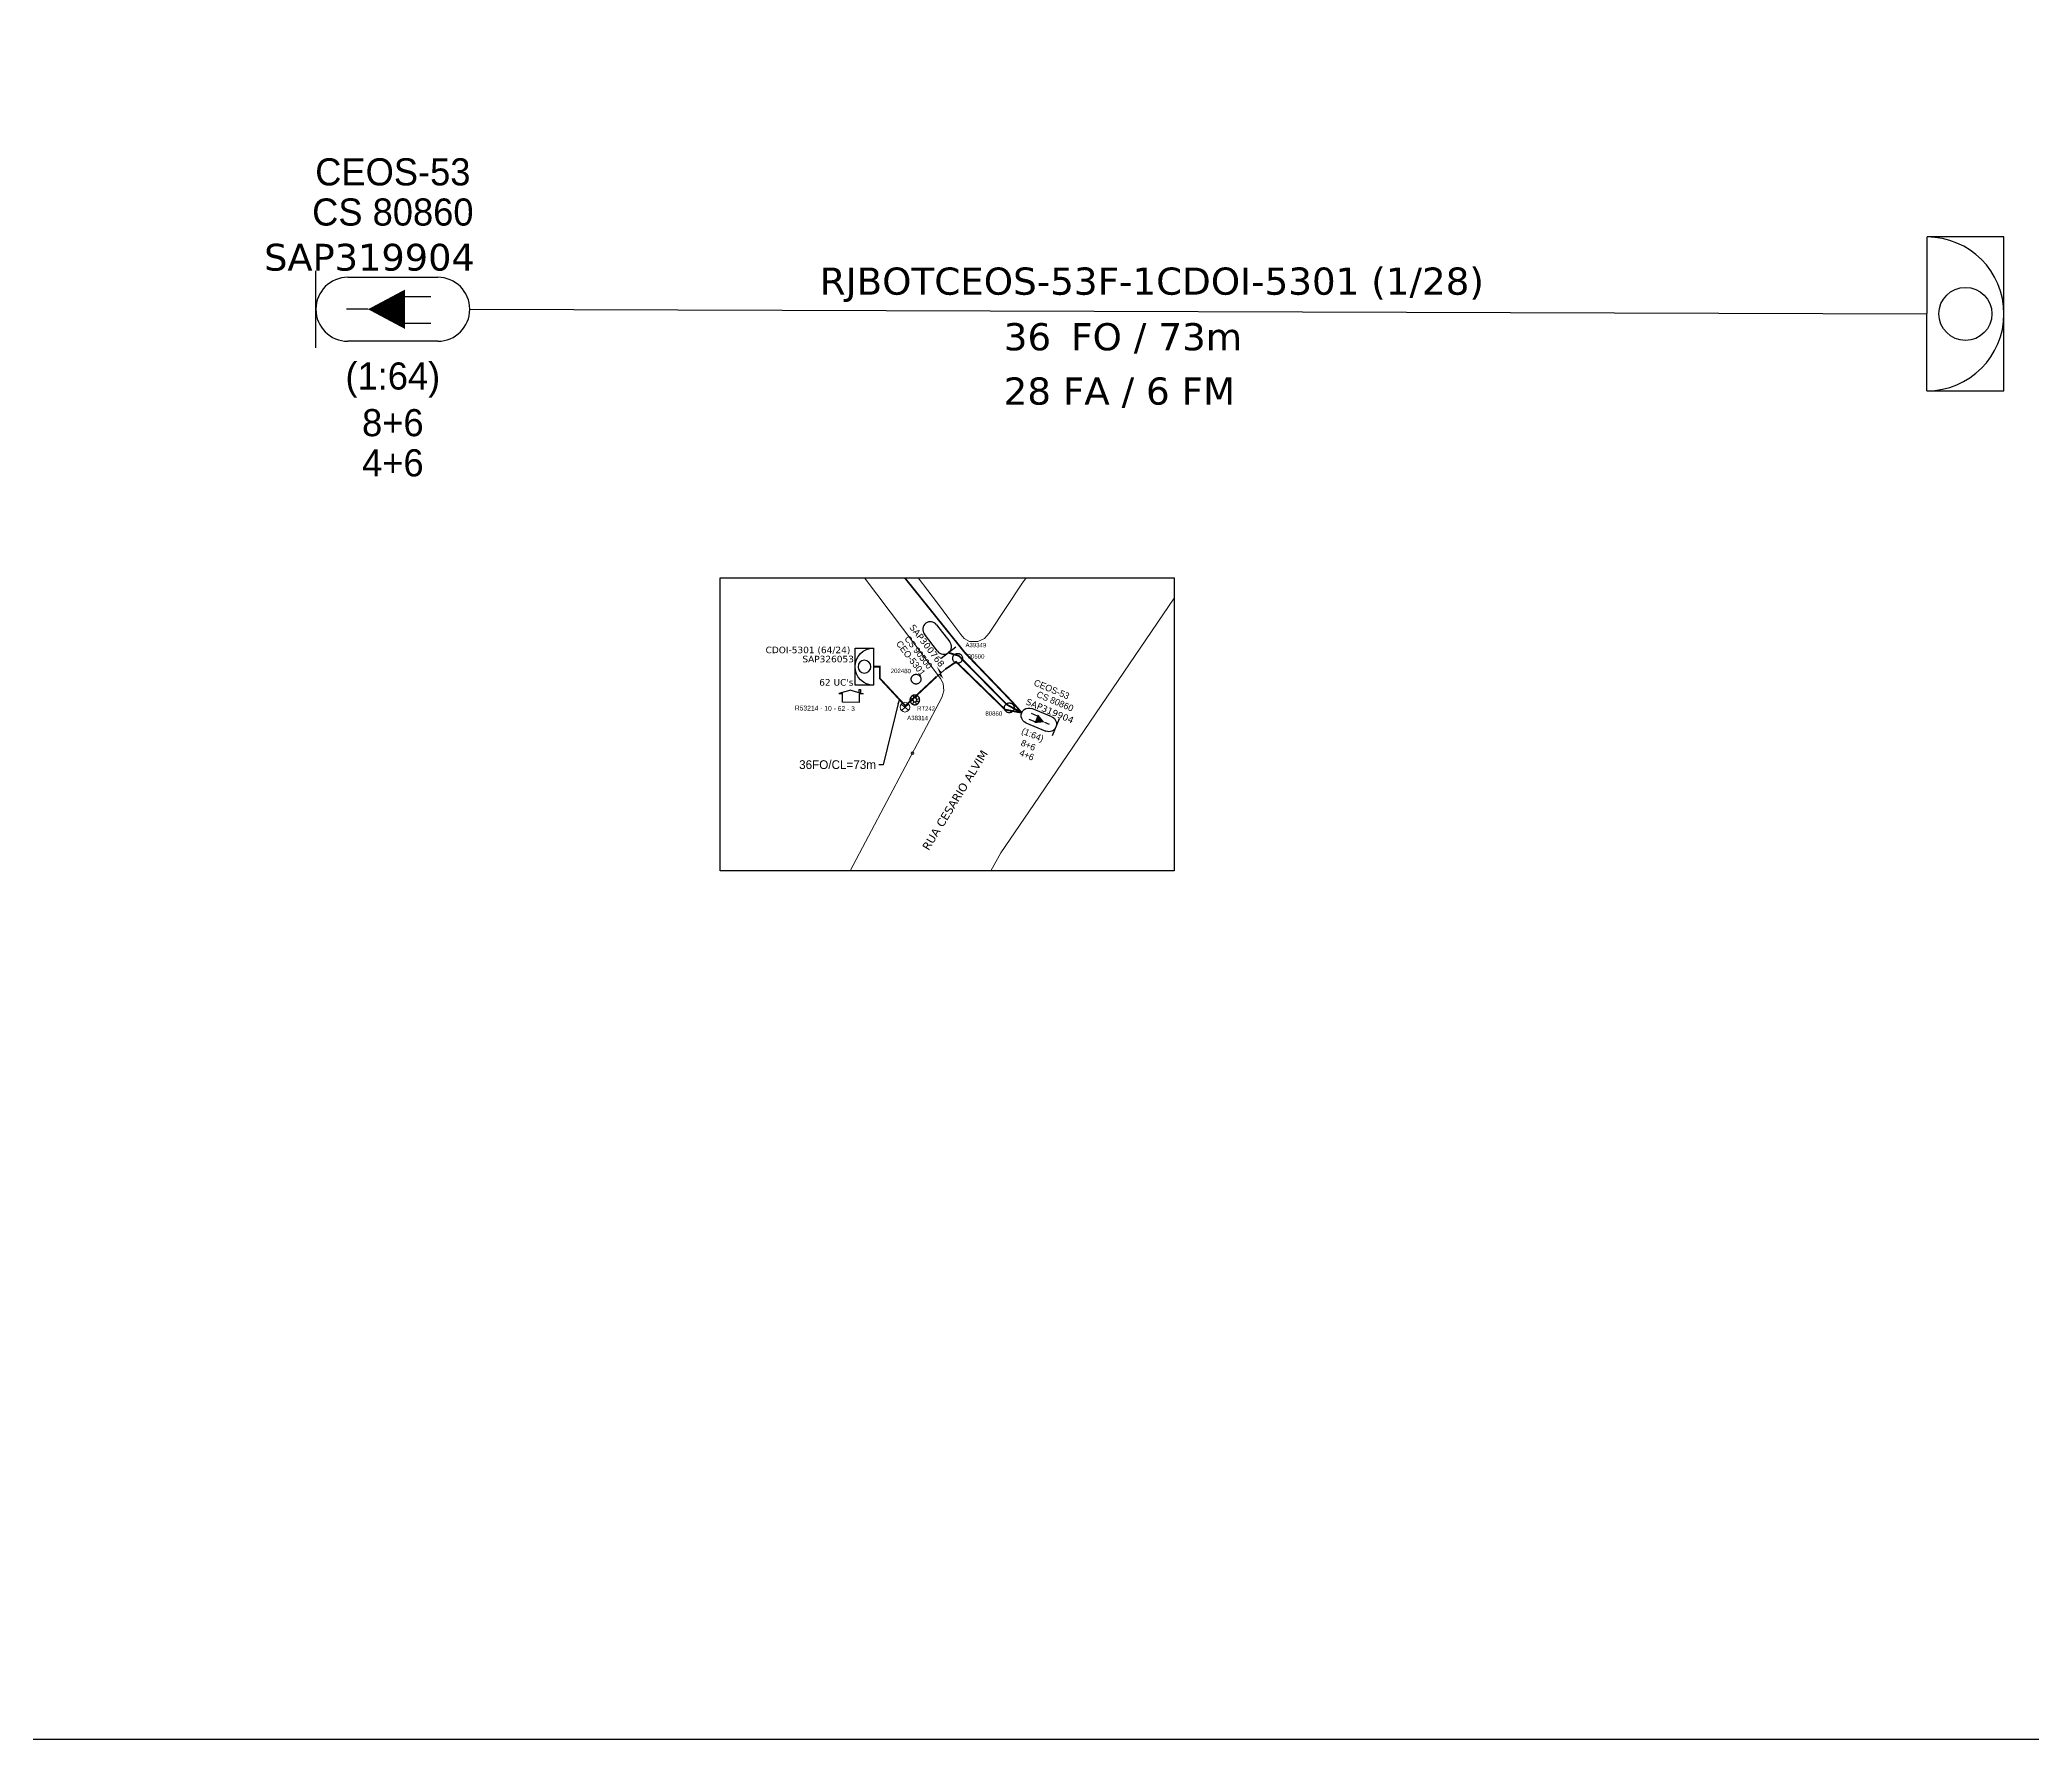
# Model space of a CAD drawing. Header units: millimetres. Extents: x -10773 to 6440, y -2806 to -787.
# Drawn here: x 5744 to 6200.5, y -1683.9 to -1294.6 of the extents above; entities that cross this region are included whole.
import ezdxf
from ezdxf.enums import TextEntityAlignment as Align

# ---------------------------------------------------------------- set-up
doc = ezdxf.new("R2010")
doc.units = ezdxf.units.MM
doc.linetypes.add('DIVIDE', pattern=[1.25, 0.5, -0.25, 0, -0.25, 0, -0.25])
doc.linetypes.add('PHANTOM2', pattern=[1.25, 0.625, -0.125, 0.125, -0.125, 0.125, -0.125])
for name, color, linetype in [('CD a instalar', 1, 'Continuous'), ('CDO_INTERIOR', 1, 'Continuous'), ('CDOI', 1, 'Continuous'), ('CEO', 1, 'Continuous'), ('CEOS', 1, 'Continuous'), ('GIR_LV_EDIFICIOS', 7, 'Continuous'), ('label_cabos', 7, 'Continuous'), ('LEGENDAS_INFRAESTRUTURAS', 7, 'Continuous'), ('NOS_DE_INFRAESTRUTURA', 7, 'Continuous'), ('SUBIDA_LATERAL', 5, 'Continuous')]:
    doc.layers.add(name, color=color, linetype=linetype)
for name, color, linetype, lineweight in [('MUB_DIVISA', 7, 'Continuous', 0), ('MUB_QUADRAS', 7, 'Continuous', 0), ('Postes', 1, 'Continuous', 0), ('Texto_Cabos', 1, 'Continuous', 20)]:
    doc.layers.add(name, color=color, linetype=linetype, lineweight=lineweight)
doc.styles.add('siredit', font='verdana.ttf')
doc.styles.add('Style-font000', font='font000.shx')
doc.linetypes.add('FENCELINE1', pattern='A,0.25,-0.1,[133,ltypeshp.shx,S=0.1,R=0,X=-0.1,Y=0],-0.1,1', length=1.45)
doc.dimstyles.new('ISO-25', dxfattribs={"dimtxt": 2.5, "dimasz": 2.5, "dimexe": 1.25, "dimexo": 0.625, "dimtad": 1, "dimtxsty": 'Standard', "dimcen": 2.5, "dimadec": 0, "dimazin": 0, "dimtfac": 1, "dimtmove": 0, "dimatfit": 3, "dimfxl": 1, "dimarcsym": 0})

# ---------------------------------------------------------------- blocks, each defined once
blk = doc.blocks.new('DV')
at = {"linetype": 'Continuous'}
blk.add_circle((0, 0), 0.00000275, dxfattribs=at)
blk = doc.blocks.new('MHMZ')
at = {"linetype": 'PHANTOM2'}
blk.add_circle((0, 0), 0.0000101, dxfattribs=at)
blk = doc.blocks.new('PTPT')
at = {"layer": 'Postes', "color": 1, "linetype": 'PHANTOM2'}
for points in [[(-0.0000079, 0.0000104), (0.0000075, -0.000002)], [(0.000007, 0.0000109), (-0.0000074, -0.0000025)]]:
    blk.add_lwpolyline(points, dxfattribs=at)
at = {"layer": 'Postes', "color": 1}
blk.add_circle((-0.0000002, 0.0000042), 0.00000987, dxfattribs=at)
blk = doc.blocks.new('RTRT')
at = {"color": 0}
for p, q in [((-0.000003, 0.0000027), (-0.0000072, 0.0000069)), ((-0.0000001, 0.0000038), (-0.0000001, 0.0000098)), ((0.0000027, 0.0000027), (0.0000069, 0.0000069)), ((-0.0000041, -0.0000002), (-0.0000101, -0.0000002)), ((-0.000003, -0.000003), (-0.0000072, -0.0000072)), ((-0.0000001, -0.0000042), (-0.0000001, -0.0000102)), ((0.0000027, -0.000003), (0.0000069, -0.0000072)), ((0.0000039, -0.0000002), (0.0000099, -0.0000002))]:
    blk.add_line(p, q, dxfattribs=at)
for points in [[(0.0000099, -0.0000002, 0), (0.0000099, 0.0000003, 0), (0.0000098, 0.0000008, 0), (0.0000098, 0.0000013, 0), (0.0000097, 0.0000018, 0), (0.0000096, 0.0000023, 0), (0.0000094, 0.0000027, 0), (0.0000093, 0.0000032, 0), (0.0000091, 0.0000037, 0), (0.0000089, 0.0000041, 0), (0.0000087, 0.0000045, 0), (0.0000085, 0.000005, 0), (0.0000082, 0.0000054, 0), (0.0000079, 0.0000058, 0), (0.0000076, 0.0000062, 0), (0.0000073, 0.0000065, 0), (0.0000069, 0.0000069, 0), (0.0000066, 0.0000072, 0), (0.0000062, 0.0000076, 0), (0.0000058, 0.0000079, 0), (0.0000054, 0.0000081, 0), (0.000005, 0.0000084, 0), (0.0000046, 0.0000087, 0), (0.0000042, 0.0000089, 0), (0.0000037, 0.0000091, 0), (0.0000032, 0.0000092, 0), (0.0000028, 0.0000094, 0), (0.0000023, 0.0000095, 0), (0.0000018, 0.0000096, 0), (0.0000013, 0.0000097, 0), (0.0000009, 0.0000098, 0), (0.0000004, 0.0000098, 0), (-0.0000001, 0.0000098, 0), (-0.0000006, 0.0000098, 0), (-0.0000011, 0.0000098, 0), (-0.0000016, 0.0000097, 0), (-0.0000021, 0.0000096, 0), (-0.0000026, 0.0000095, 0), (-0.000003, 0.0000094, 0), (-0.0000035, 0.0000092, 0), (-0.000004, 0.0000091, 0), (-0.0000044, 0.0000089, 0), (-0.0000048, 0.0000087, 0), (-0.0000053, 0.0000084, 0), (-0.0000057, 0.0000081, 0), (-0.0000061, 0.0000079, 0), (-0.0000065, 0.0000076, 0), (-0.0000068, 0.0000072, 0), (-0.0000072, 0.0000069, 0), (-0.0000075, 0.0000065, 0), (-0.0000079, 0.0000062, 0), (-0.0000082, 0.0000058, 0), (-0.0000084, 0.0000054, 0), (-0.0000087, 0.000005, 0), (-0.0000089, 0.0000045, 0), (-0.0000092, 0.0000041, 0), (-0.0000094, 0.0000037, 0), (-0.0000095, 0.0000032, 0), (-0.0000097, 0.0000027, 0), (-0.0000098, 0.0000023, 0), (-0.0000099, 0.0000018, 0), (-0.00001, 0.0000013, 0), (-0.0000101, 0.0000008, 0), (-0.0000101, 0.0000003, 0), (-0.0000101, -0.0000002, 0), (-0.0000101, -0.0000007, 0), (-0.0000101, -0.0000011, 0), (-0.00001, -0.0000016, 0), (-0.0000099, -0.0000021, 0), (-0.0000098, -0.0000026, 0), (-0.0000097, -0.0000031, 0), (-0.0000095, -0.0000035, 0), (-0.0000094, -0.000004, 0), (-0.0000092, -0.0000044, 0), (-0.0000089, -0.0000049, 0), (-0.0000087, -0.0000053, 0), (-0.0000084, -0.0000057, 0), (-0.0000082, -0.0000061, 0), (-0.0000079, -0.0000065, 0), (-0.0000075, -0.0000069, 0), (-0.0000072, -0.0000072, 0), (-0.0000068, -0.0000076, 0), (-0.0000065, -0.0000079, 0), (-0.0000061, -0.0000082, 0), (-0.0000057, -0.0000085, 0), (-0.0000053, -0.0000087, 0), (-0.0000048, -0.000009, 0), (-0.0000044, -0.0000092, 0), (-0.000004, -0.0000094, 0), (-0.0000035, -0.0000096, 0), (-0.000003, -0.0000097, 0), (-0.0000026, -0.0000099, 0), (-0.0000021, -0.00001, 0), (-0.0000016, -0.0000101, 0), (-0.0000011, -0.0000101, 0), (-0.0000006, -0.0000102, 0), (-0.0000001, -0.0000102, 0), (0.0000004, -0.0000102, 0), (0.0000009, -0.0000101, 0), (0.0000013, -0.0000101, 0), (0.0000018, -0.00001, 0), (0.0000023, -0.0000099, 0), (0.0000028, -0.0000097, 0), (0.0000032, -0.0000096, 0), (0.0000037, -0.0000094, 0), (0.0000042, -0.0000092, 0), (0.0000046, -0.000009, 0), (0.000005, -0.0000087, 0), (0.0000054, -0.0000085, 0), (0.0000058, -0.0000082, 0), (0.0000062, -0.0000079, 0), (0.0000066, -0.0000076, 0), (0.0000069, -0.0000072, 0), (0.0000073, -0.0000069, 0), (0.0000076, -0.0000065, 0), (0.0000079, -0.0000061, 0), (0.0000082, -0.0000057, 0), (0.0000085, -0.0000053, 0), (0.0000087, -0.0000049, 0), (0.0000089, -0.0000044, 0), (0.0000091, -0.000004, 0), (0.0000093, -0.0000035, 0), (0.0000094, -0.0000031, 0), (0.0000096, -0.0000026, 0), (0.0000097, -0.0000021, 0), (0.0000098, -0.0000016, 0), (0.0000098, -0.0000011, 0), (0.0000099, -0.0000007, 0), (0.0000099, -0.0000002, 0)], [(0.0000039, -0.0000002, 0), (0.0000039, 0, 0), (0.0000039, 0.0000002, 0), (0.0000038, 0.0000004, 0), (0.0000038, 0.0000006, 0), (0.0000038, 0.0000008, 0), (0.0000037, 0.000001, 0), (0.0000036, 0.0000012, 0), (0.0000036, 0.0000014, 0), (0.0000035, 0.0000015, 0), (0.0000034, 0.0000017, 0), (0.0000033, 0.0000019, 0), (0.0000032, 0.0000021, 0), (0.0000031, 0.0000022, 0), (0.000003, 0.0000024, 0), (0.0000028, 0.0000025, 0), (0.0000027, 0.0000027, 0), (0.0000026, 0.0000028, 0), (0.0000024, 0.0000029, 0), (0.0000023, 0.000003, 0), (0.0000021, 0.0000032, 0), (0.0000019, 0.0000033, 0), (0.0000018, 0.0000034, 0), (0.0000016, 0.0000035, 0), (0.0000014, 0.0000035, 0), (0.0000012, 0.0000036, 0), (0.000001, 0.0000037, 0), (0.0000008, 0.0000037, 0), (0.0000007, 0.0000038, 0), (0.0000005, 0.0000038, 0), (0.0000003, 0.0000038, 0), (0.0000001, 0.0000038, 0), (-0.0000001, 0.0000038, 0), (-0.0000003, 0.0000038, 0), (-0.0000005, 0.0000038, 0), (-0.0000007, 0.0000038, 0), (-0.0000009, 0.0000038, 0), (-0.0000011, 0.0000037, 0), (-0.0000013, 0.0000037, 0), (-0.0000015, 0.0000036, 0), (-0.0000017, 0.0000035, 0), (-0.0000018, 0.0000035, 0), (-0.000002, 0.0000034, 0), (-0.0000022, 0.0000033, 0), (-0.0000023, 0.0000032, 0), (-0.0000025, 0.000003, 0), (-0.0000027, 0.0000029, 0), (-0.0000028, 0.0000028, 0), (-0.000003, 0.0000027, 0), (-0.0000031, 0.0000025, 0), (-0.0000032, 0.0000024, 0), (-0.0000033, 0.0000022, 0), (-0.0000034, 0.0000021, 0), (-0.0000036, 0.0000019, 0), (-0.0000037, 0.0000017, 0), (-0.0000037, 0.0000015, 0), (-0.0000038, 0.0000014, 0), (-0.0000039, 0.0000012, 0), (-0.000004, 0.000001, 0), (-0.000004, 0.0000008, 0), (-0.000004, 0.0000006, 0), (-0.0000041, 0.0000004, 0), (-0.0000041, 0.0000002, 0), (-0.0000041, 0, 0), (-0.0000041, -0.0000002, 0), (-0.0000041, -0.0000004, 0), (-0.0000041, -0.0000006, 0), (-0.0000041, -0.0000008, 0), (-0.000004, -0.0000009, 0), (-0.000004, -0.0000011, 0), (-0.000004, -0.0000013, 0), (-0.0000039, -0.0000015, 0), (-0.0000038, -0.0000017, 0), (-0.0000037, -0.0000019, 0), (-0.0000037, -0.0000021, 0), (-0.0000036, -0.0000022, 0), (-0.0000034, -0.0000024, 0), (-0.0000033, -0.0000025, 0), (-0.0000032, -0.0000027, 0), (-0.0000031, -0.0000029, 0), (-0.000003, -0.000003, 0), (-0.0000028, -0.0000031, 0), (-0.0000027, -0.0000033, 0), (-0.0000025, -0.0000034, 0), (-0.0000023, -0.0000035, 0), (-0.0000022, -0.0000036, 0), (-0.000002, -0.0000037, 0), (-0.0000018, -0.0000038, 0), (-0.0000017, -0.0000039, 0), (-0.0000015, -0.0000039, 0), (-0.0000013, -0.000004, 0), (-0.0000011, -0.000004, 0), (-0.0000009, -0.0000041, 0), (-0.0000007, -0.0000041, 0), (-0.0000005, -0.0000041, 0), (-0.0000003, -0.0000042, 0), (-0.0000001, -0.0000042, 0), (0.0000001, -0.0000042, 0), (0.0000003, -0.0000041, 0), (0.0000005, -0.0000041, 0), (0.0000007, -0.0000041, 0), (0.0000008, -0.000004, 0), (0.000001, -0.000004, 0), (0.0000012, -0.0000039, 0), (0.0000014, -0.0000039, 0), (0.0000016, -0.0000038, 0), (0.0000018, -0.0000037, 0), (0.0000019, -0.0000036, 0), (0.0000021, -0.0000035, 0), (0.0000023, -0.0000034, 0), (0.0000024, -0.0000033, 0), (0.0000026, -0.0000031, 0), (0.0000027, -0.000003, 0), (0.0000028, -0.0000029, 0), (0.000003, -0.0000027, 0), (0.0000031, -0.0000025, 0), (0.0000032, -0.0000024, 0), (0.0000033, -0.0000022, 0), (0.0000034, -0.0000021, 0), (0.0000035, -0.0000019, 0), (0.0000036, -0.0000017, 0), (0.0000036, -0.0000015, 0), (0.0000037, -0.0000013, 0), (0.0000038, -0.0000011, 0), (0.0000038, -0.0000009, 0), (0.0000038, -0.0000008, 0), (0.0000039, -0.0000006, 0), (0.0000039, -0.0000004, 0), (0.0000039, -0.0000002, 0)]]:
    blk.add_polyline3d(points, dxfattribs=at)
blk = doc.blocks.new('LVLV')
for p, q in [((0, 0.0000254), (-0.0000251, 0.000018)), ((-0.0000251, 0.000018), (-0.0000173, 0.000018)), ((-0.0000172, 0), (-0.0000172, 0.0000179)), ((0.0000172, 0), (-0.0000172, 0)), ((0, 0.0000254), (0.0000251, 0.000018)), ((0.0000169, 0.0000264), (0.0000195, 0.0000264)), ((0.0000169, 0.0000205), (0.0000169, 0.0000264)), ((0.0000251, 0.000018), (0.0000172, 0.000018)), ((0.0000172, 0.000018), (0.0000172, 0)), ((0.0000195, 0.0000264), (0.0000195, 0.0000198))]:
    blk.add_line(p, q)
blk = doc.blocks.new('ceos')
at = {"layer": 'CEOS'}
for p, q in [((1.77, 1.77), (6.73, 1.77)), ((6.73, -1.77), (1.77, -1.77))]:
    blk.add_line(p, q, dxfattribs=at)
for points in [[(0, -2.13), (0, 2.13)], [(2.88, 0), (1.69, 0)], [(4.84, 0.7), (6.34, 0.7)], [(4.84, -0.77), (6.34, -0.77)]]:
    blk.add_lwpolyline(points, dxfattribs=at)
blk.add_lwpolyline([(2.88, 0, 0, 2.18, 0), (4.93, 0, 2.18, 2.18, 0)], format="xyseb", dxfattribs=at)
for centre, start, end in [((1.77, 0), 90, 270), ((6.73, 0), 270, 90)]:
    blk.add_arc(centre, 1.77, start, end, dxfattribs=at)
at = {"layer": 'CEOS', "style": 'siredit', "flags": 1}
for tag, height, p in [('ID', 0.887, (4.25, 9.07)), ('COORX', 0.739, (4.25, -1.77)), ('COORY', 0.739, (4.25, -1.77))]:
    blk.add_attdef(tag, text='', height=height, dxfattribs=at).set_placement(p, align=Align.MIDDLE_CENTER)
at = {"layer": 'CEOS'}
for tag, height, style, p in [('LOCAL?', 1.5, 'Style-font000', (4.25, 5.37)), ('NOME?', 1.5, 'Style-font000', (4.25, 7.59)), ('TIPO?', 1.48, 'siredit', (4.25, 2.88))]:
    blk.add_attdef(tag, text='', height=height, dxfattribs=dict(at, style=style)).set_placement(p, align=Align.MIDDLE_CENTER)
at = {"layer": 'CEOS', "style": 'Style-font000'}
for tag, p in [('RACIO_SPLITAGEM', (4.25, -2.94)), ('FIBRAS_FUSIONADAS', (4.25, -5.51)), ('FIBRAS_RESERVA', (4.25, -7.73))]:
    blk.add_attdef(tag, text='', height=1.5, dxfattribs=at).set_placement(p, align=Align.TOP_CENTER)
blk = doc.blocks.new('CDO_INTERIOR')
at = {"layer": 'CDOI'}
for p, q in [((4.22, 8.36), (-0.03, 8.36)), ((4.22, -0.14), (4.22, 8.36)), ((-0.03, -0.14), (4.22, -0.14))]:
    blk.add_line(p, q, dxfattribs=at)
blk.add_lwpolyline([(-0.03, -0.14), (-0.03, 8.36)], dxfattribs=at)
blk.add_circle((2.09, 4.11), 1.47, dxfattribs=at)
blk.add_arc((-0.03, 4.11), 4.25, 269.9724, 89.9724, dxfattribs=at)
at = {"layer": 'CDOI', "flags": 1}
for tag, height, style, p in [('ID', 1.5, 'siredit', (-0.03, 18.1)), ('FIBRAS_FUSIONADAS', 1.5, 'Style-font000', (-0.03, 13.6)), ('FIBRAS_RESERVA', 1.5, 'Style-font000', (-0.03, 11.1)), ('COORX', 1, 'siredit', (-0.03, 4.11)), ('COORY', 1, 'siredit', (-0.03, 4.11))]:
    blk.add_attdef(tag, text='', height=height, rotation=359.9724, dxfattribs=dict(at, style=style)).set_placement(p, align=Align.MIDDLE_LEFT)
at = {"layer": 'CDOI', "style": 'siredit'}
for tag, height, p in [('Nº_UCs', 1.5, (-0.03, 16.1)), ('TIPO_CDO', 1.5, (7.22, 5.69)), ('CDO', 1.5, (7.22, 7.69)), ('SPLITER_32_1', 1.3, (27.43, 7.68)), ('SPLITER_32_2', 1.3, (27.43, 5.68)), ('SPLITER_32_4', 1, (7.22, -0.31)), ('NºRAISER', 1, (7.22, 3.69)), ('NºPP', 1, (7.22, 1.69)), ('SPLITER_32_3', 1.3, (27.43, 3.68)), ('SPLITER_4/8_1', 1.3, (27.43, 1.68)), ('SPLITER_4/8_2', 1.3, (27.43, -0.32)), ('SPLITER_4/8_4', 1.3, (27.43, -4.32)), ('SPLITER_4/8_3', 1.3, (27.43, -2.32))]:
    blk.add_attdef(tag, text='', height=height, rotation=359.9724, dxfattribs=at).set_placement(p, align=Align.MIDDLE_LEFT)
blk = doc.blocks.new('ceo')
at = {"layer": 'CEO'}
for p, q in [((1.77, 1.77), (6.73, 1.77)), ((6.73, -1.77), (1.77, -1.77))]:
    blk.add_line(p, q, dxfattribs=at)
blk.add_lwpolyline([(0, -2.13), (0, 2.13)], dxfattribs=at)
for centre, start, end in [((1.77, 0), 90, 270), ((6.73, 0), 270, 90)]:
    blk.add_arc(centre, 1.77, start, end, dxfattribs=at)
at = {"layer": 'CEO', "style": 'siredit', "flags": 1}
for tag, height, p in [('ID', 0.887, (4.25, 9.07)), ('COORX', 0.739, (4.25, -1.77)), ('COORY', 0.739, (4.25, -1.77))]:
    blk.add_attdef(tag, text='', height=height, dxfattribs=at).set_placement(p, align=Align.MIDDLE_CENTER)
at = {"layer": 'CEO'}
for tag, height, style, p in [('LOCAL?', 1.5, 'Style-font000', (4.25, 5.37)), ('NOME?', 1.5, 'Style-font000', (4.25, 7.59)), ('TIPO?', 1.48, 'siredit', (4.25, 2.88))]:
    blk.add_attdef(tag, text='', height=height, dxfattribs=dict(at, style=style)).set_placement(p, align=Align.MIDDLE_CENTER)
at = {"layer": 'CEO', "style": 'Style-font000'}
blk.add_attdef('FIBRAS_RESERVA', text='', height=1.5, dxfattribs=at).set_placement((4.25, -2.94), align=Align.TOP_CENTER)

msp = doc.modelspace()

# ---------------------------------------------------------------- linework, layer by layer
msp.add_lwpolyline([(5200.3, -1683.88), (6439.53, -1683.88), (6439.53, -787.03), (5200.3, -787.03)], close=True)
at = {"linetype": 'Continuous'}
msp.add_lwpolyline([(5899.85, -1417.8), (6003.88, -1417.8), (6003.88, -1484.92), (5899.85, -1484.92)], close=True, dxfattribs=at)
at = {"layer": 'CD a instalar', "color": 0}
msp.add_lwpolyline([(5842.52, -1356.29), (5842.52, -1356.29), (6176.37, -1357.35)], dxfattribs=at)
at = {"layer": 'CD a instalar', "const_width": 0.4}
for points in [[(5968.98, -1448.73), (5968.98, -1448.73), (5968.98, -1448.73), (5966.75, -1446.2), (5955.98, -1435), (5942.16, -1417.8)], [(5968.98, -1448.73), (5965.18, -1448.02), (5953.93, -1437.06), (5951.47, -1438.76), (5951.47, -1438.76), (5951.47, -1438.76)], [(5968.98, -1448.73), (5965.57, -1446.87), (5954.54, -1435.68), (5952.17, -1434.97), (5952.17, -1434.97), (5952.17, -1434.97)], [(5949.43, -1440.49), (5942.31, -1447.14), (5936.45, -1440.84), (5936.45, -1438.18), (5935.06, -1438.18), (5935.06, -1438.18), (5935.06, -1438.18)]]:
    msp.add_lwpolyline(points, dxfattribs=at)
at = {"layer": 'CDOI', "color": 7}
for p, q in [((6194.01, -1339.73), (6176.38, -1339.72)), ((6193.99, -1374.99), (6194.01, -1339.73)), ((6176.36, -1374.98), (6193.99, -1374.99))]:
    msp.add_line(p, q, dxfattribs=at)
msp.add_lwpolyline([(6176.36, -1374.98), (6176.38, -1339.72)], dxfattribs=at)
msp.add_circle((6185.18, -1357.35), 6.08, dxfattribs=at)
msp.add_arc((6176.37, -1357.35), 17.63, 269.9724, 89.9724, dxfattribs=at)
at = {"layer": 'CEOS', "color": 5}
for p, q in [((5814.6, -1348.96), (5835.18, -1348.96)), ((5835.18, -1363.63), (5814.6, -1363.63))]:
    msp.add_line(p, q, dxfattribs=at)
for points in [[(5807.27, -1365.14), (5807.27, -1347.45)], [(5827.33, -1353.38), (5833.58, -1353.38)], [(5819.21, -1356.29), (5814.26, -1356.29)], [(5827.33, -1359.49), (5833.58, -1359.49)]]:
    msp.add_lwpolyline(points, dxfattribs=at)
msp.add_lwpolyline([(5819.21, -1356.29, 0, 9.06, 0), (5827.71, -1356.29, 9.06, 9.06, 0)], format="xyseb", dxfattribs=at)
for centre, start, end in [((5814.6, -1356.29), 90, 270), ((5835.18, -1356.29), 270, 90)]:
    msp.add_arc(centre, 7.34, start, end, dxfattribs=at)
at = {"layer": 'MUB_QUADRAS', "linetype": 'Continuous'}
for points in [[(5932.97, -1417.8), (5950.36, -1440.92), (5950.95, -1442.02), (5951.15, -1443.68), (5950.7, -1445.2), (5929.68, -1484.92)], [(5969.96, -1417.8), (5969.16, -1418.98), (5961.54, -1430.46), (5960.42, -1431.74), (5958.9, -1432.41), (5957.01, -1432.37), (5955.76, -1431.73), (5955.05, -1430.8), (5952.3, -1427.12), (5949.65, -1423.64), (5945.28, -1417.8)], [(5961.9, -1484.92), (5964.21, -1480.84), (5971.75, -1469.73), (6003.88, -1422.49)]]:
    msp.add_lwpolyline(points, dxfattribs=at)
at = {"layer": 'SUBIDA_LATERAL', "linetype": 'DIVIDE', "ltscale": 50000, "const_width": 0.25}
msp.add_lwpolyline([(5949.43, -1440.49), (5950.09, -1439.92), (5950.67, -1440.47), (5949.97, -1438.87), (5950.53, -1439.56), (5951.47, -1438.76)], dxfattribs=at)

# ---------------------------------------------------------------- block references
at = {"layer": 'CDO_INTERIOR', "linetype": 'DIVIDE'}
ref = msp.add_blockref('CDO_INTERIOR', (5935.03, -1442.29), dxfattribs=dict(at, xscale=-1))
ref.add_attrib('Nº_UCs', "62 UC's", dxfattribs={"layer": 'CDOI', "height": 1.5, "rotation": 0.0276, "style": 'siredit'}).set_placement((5922.58, -1441.77), align=Align.MIDDLE_LEFT)
ref.add_attrib('CDO', 'CDOI-5301 (64/24)', dxfattribs={"layer": 'CDOI', "height": 1.5, "rotation": 0.0276, "style": 'siredit'}).set_placement((5910.29, -1434.34), align=Align.MIDDLE_LEFT)
ref.add_attrib('TIPO_CDO', 'SAP326053', dxfattribs={"layer": 'CDOI', "height": 1.5, "rotation": 0.0276, "style": 'siredit'}).set_placement((5918.72, -1436.43), align=Align.MIDDLE_LEFT)
at = {"layer": 'CEO', "linetype": 'DIVIDE'}
ref = msp.add_blockref('ceo', (5952.17, -1434.97), dxfattribs=dict(at, rotation=127.5428268679116))
ref.add_attrib('NOME?', 'CEO-5301', dxfattribs={"height": 1.499, "rotation": 307.5428, "style": 'Style-font000'}).set_placement((5943.56, -1436.23), align=Align.MIDDLE_CENTER)
ref.add_attrib('LOCAL?', 'CS 90500', dxfattribs={"height": 1.499, "rotation": 307.5428, "style": 'Style-font000'}).set_placement((5945.32, -1434.88), align=Align.MIDDLE_CENTER)
ref.add_attrib('TIPO?', 'SAP300768', dxfattribs={"height": 1.478, "rotation": 307.5428, "style": 'siredit'}).set_placement((5947.29, -1433.35), align=Align.MIDDLE_CENTER)
at = {"layer": 'CEOS', "linetype": 'FENCELINE1'}
ref = msp.add_blockref('ceos', (5976.82, -1452), dxfattribs=dict(at, xscale=-1, rotation=337.3171667217701))
ref.add_attrib('NOME?', 'CEOS-53', dxfattribs={"height": 1.499, "rotation": 337.3172, "style": 'Style-font000'}).set_placement((5975.83, -1443.36), align=Align.MIDDLE_CENTER)
ref.add_attrib('LOCAL?', 'CS 80860', dxfattribs={"height": 1.499, "rotation": 337.3172, "style": 'Style-font000'}).set_placement((5976.62, -1446.1), align=Align.MIDDLE_CENTER)
ref.add_attrib('TIPO?', 'SAP319904    ', dxfattribs={"height": 1.4783, "rotation": 337.3172, "style": 'siredit'}).set_placement((5976.62, -1448.8), align=Align.MIDDLE_CENTER)
ref.add_attrib('RACIO_SPLITAGEM', '(1:64)', dxfattribs={"height": 1.499, "rotation": 337.3172, "style": 'Style-font000'}).set_placement((5971.77, -1453.07), align=Align.TOP_CENTER)
ref.add_attrib('FIBRAS_FUSIONADAS', '8+6', dxfattribs={"height": 1.499, "rotation": 337.3172, "style": 'Style-font000'}).set_placement((5970.77, -1455.45), align=Align.TOP_CENTER)
ref.add_attrib('FIBRAS_RESERVA', '  4+6', dxfattribs={"height": 1.499, "rotation": 337.3172, "style": 'Style-font000'}).set_placement((5969.92, -1457.5), align=Align.TOP_CENTER)
at = {"layer": 'GIR_LV_EDIFICIOS', "color": 0, "xscale": 111319.4907932736, "yscale": 111319.4907932736, "zscale": 111319.4907932736, "rotation": 359.2968600967173}
msp.add_blockref('LVLV', (5929.81, -1446.35), dxfattribs=at)
at = {"layer": 'MUB_DIVISA', "xscale": 111319.4907932736, "yscale": 111319.4907932736, "zscale": 111319.4907932736, "rotation": 359.2968285517996}
msp.add_blockref('DV', (5943.94, -1457.98), dxfattribs=at)
msp.add_blockref('DV', (5943.94, -1457.98), dxfattribs=at)
at = {"layer": 'NOS_DE_INFRAESTRUTURA', "color": 5, "xscale": 111319.4907932736, "yscale": 111319.4907932736, "zscale": 111319.4907932736}
for p, rotation in [((5954.28, -1436.26), 359.296795916005), ((5944.77, -1441.03), 359.2968306097633), ((5966.12, -1447.6), 359.2967474081751)]:
    msp.add_blockref('MHMZ', p, dxfattribs=dict(at, rotation=rotation))
at = {"layer": 'NOS_DE_INFRAESTRUTURA', "color": 1, "xscale": 111319.4907932736, "yscale": 111319.4907932736, "zscale": 111319.4907932736}
for name, p, rotation in [('PTPT', (5942.23, -1447.93), 359.2968381489772), ('RTRT', (5944.47, -1445.76), 63.29683027701694)]:
    msp.add_blockref(name, p, dxfattribs=dict(at, rotation=rotation))

# ---------------------------------------------------------------- texts
at = {"layer": 'CEOS', "color": 5, "linetype": 'DIVIDE'}
for s, height, style, p in [('CEOS-53', 6.216, 'Style-font000', (5824.89, -1324.81)), ('CS 80860', 6.216, 'Style-font000', (5824.89, -1334.01)), ('SAP319904    ', 6.1312, 'siredit', (5824.89, -1344.36))]:
    msp.add_text(s, height=height, dxfattribs=dict(at, style=style)).set_placement(p, align=Align.MIDDLE_CENTER)
at = {"layer": 'CEOS', "color": 5, "linetype": 'DIVIDE', "style": 'Style-font000'}
for s, p in [('(1:64)', (5824.89, -1368.47)), ('8+6', (5824.89, -1379.16)), ('4+6', (5824.89, -1388.36))]:
    msp.add_text(s, height=6.216, dxfattribs=at).set_placement(p, align=Align.TOP_CENTER)
at = {"layer": 'GIR_LV_EDIFICIOS', "color": 0}
msp.add_text('R53214 - 10 - 62 - 3', height=1.1132, rotation=359.2969, dxfattribs=at).set_placement((5916.99, -1448.19))
at = {"layer": 'label_cabos', "linetype": 'Continuous', "insert": (5935.59, -1460.63), "char_height": 2, "attachment_point": 6}
msp.add_mtext('36FO/CL=73m', dxfattribs=at)
at = {"layer": 'LEGENDAS_INFRAESTRUTURAS', "color": 1}
for s, p in [('A39349', (5956.08, -1433.7)), ('A38314', (5942.73, -1450.4)), ('RT242', (5944.98, -1448.23))]:
    msp.add_text(s, height=1, rotation=359.2968, dxfattribs=at).set_placement(p)
at = {"layer": 'LEGENDAS_INFRAESTRUTURAS', "color": 5}
for s, rotation, p in [('90500', 359.2968, (5956.59, -1436.29)), ('202480', 359.2968, (5938.97, -1439.62)), ('80860', 359.2967, (5960.65, -1449.38))]:
    msp.add_text(s, height=1, rotation=rotation, dxfattribs=at).set_placement(p)
at = {"layer": 'Texto_Cabos', "color": 7, "linetype": 'DIVIDE', "style": 'siredit'}
for s, p in [('RJBOTCEOS-53F-1CDOI-5301 (1/28)', (5998.78, -1349.84)), ('28 FA / 6 FM', (5991.34, -1375.02))]:
    msp.add_text(s, height=6.2213, dxfattribs=at).set_placement(p, align=Align.MIDDLE_CENTER)
msp.add_text('36', height=6.221, dxfattribs=at).set_placement((5975.71, -1362.58), align=Align.MIDDLE_RIGHT)
at = {"layer": 'Texto_Cabos', "color": 7, "style": 'siredit'}
msp.add_text('FO /', height=6.221, dxfattribs=at).set_placement((5997.51, -1362.58), align=Align.MIDDLE_RIGHT)
at = {"layer": 'Texto_Cabos', "color": 7, "linetype": 'DIVIDE', "style": 'siredit'}
msp.add_text('73m', height=6.221, dxfattribs=at).set_placement((6000.28, -1362.58), align=Align.MIDDLE_LEFT)
at = {"layer": 'Texto_Cabos', "color": 7, "style": 'siredit'}
msp.add_text('RUA CESARIO ALVIM ', height=1.8664, rotation=58.6042, dxfattribs=at).set_placement((5960.95, -1456.84), align=Align.MIDDLE_RIGHT)

# ---------------------------------------------------------------- leaders
at = {"layer": 'label_cabos', "linetype": 'Continuous', "annotation_type": 0, "has_hookline": 1, "hookline_direction": 1, "text_width": 21.33}
msp.add_leader([(5940.86, -1445.7), (5937.22, -1460.63), (5936.22, -1460.63)], dimstyle='ISO-25', override={"dimasz": 1, "dimtad": 0}, dxfattribs=at)

doc.saveas('drawing.dxf')
